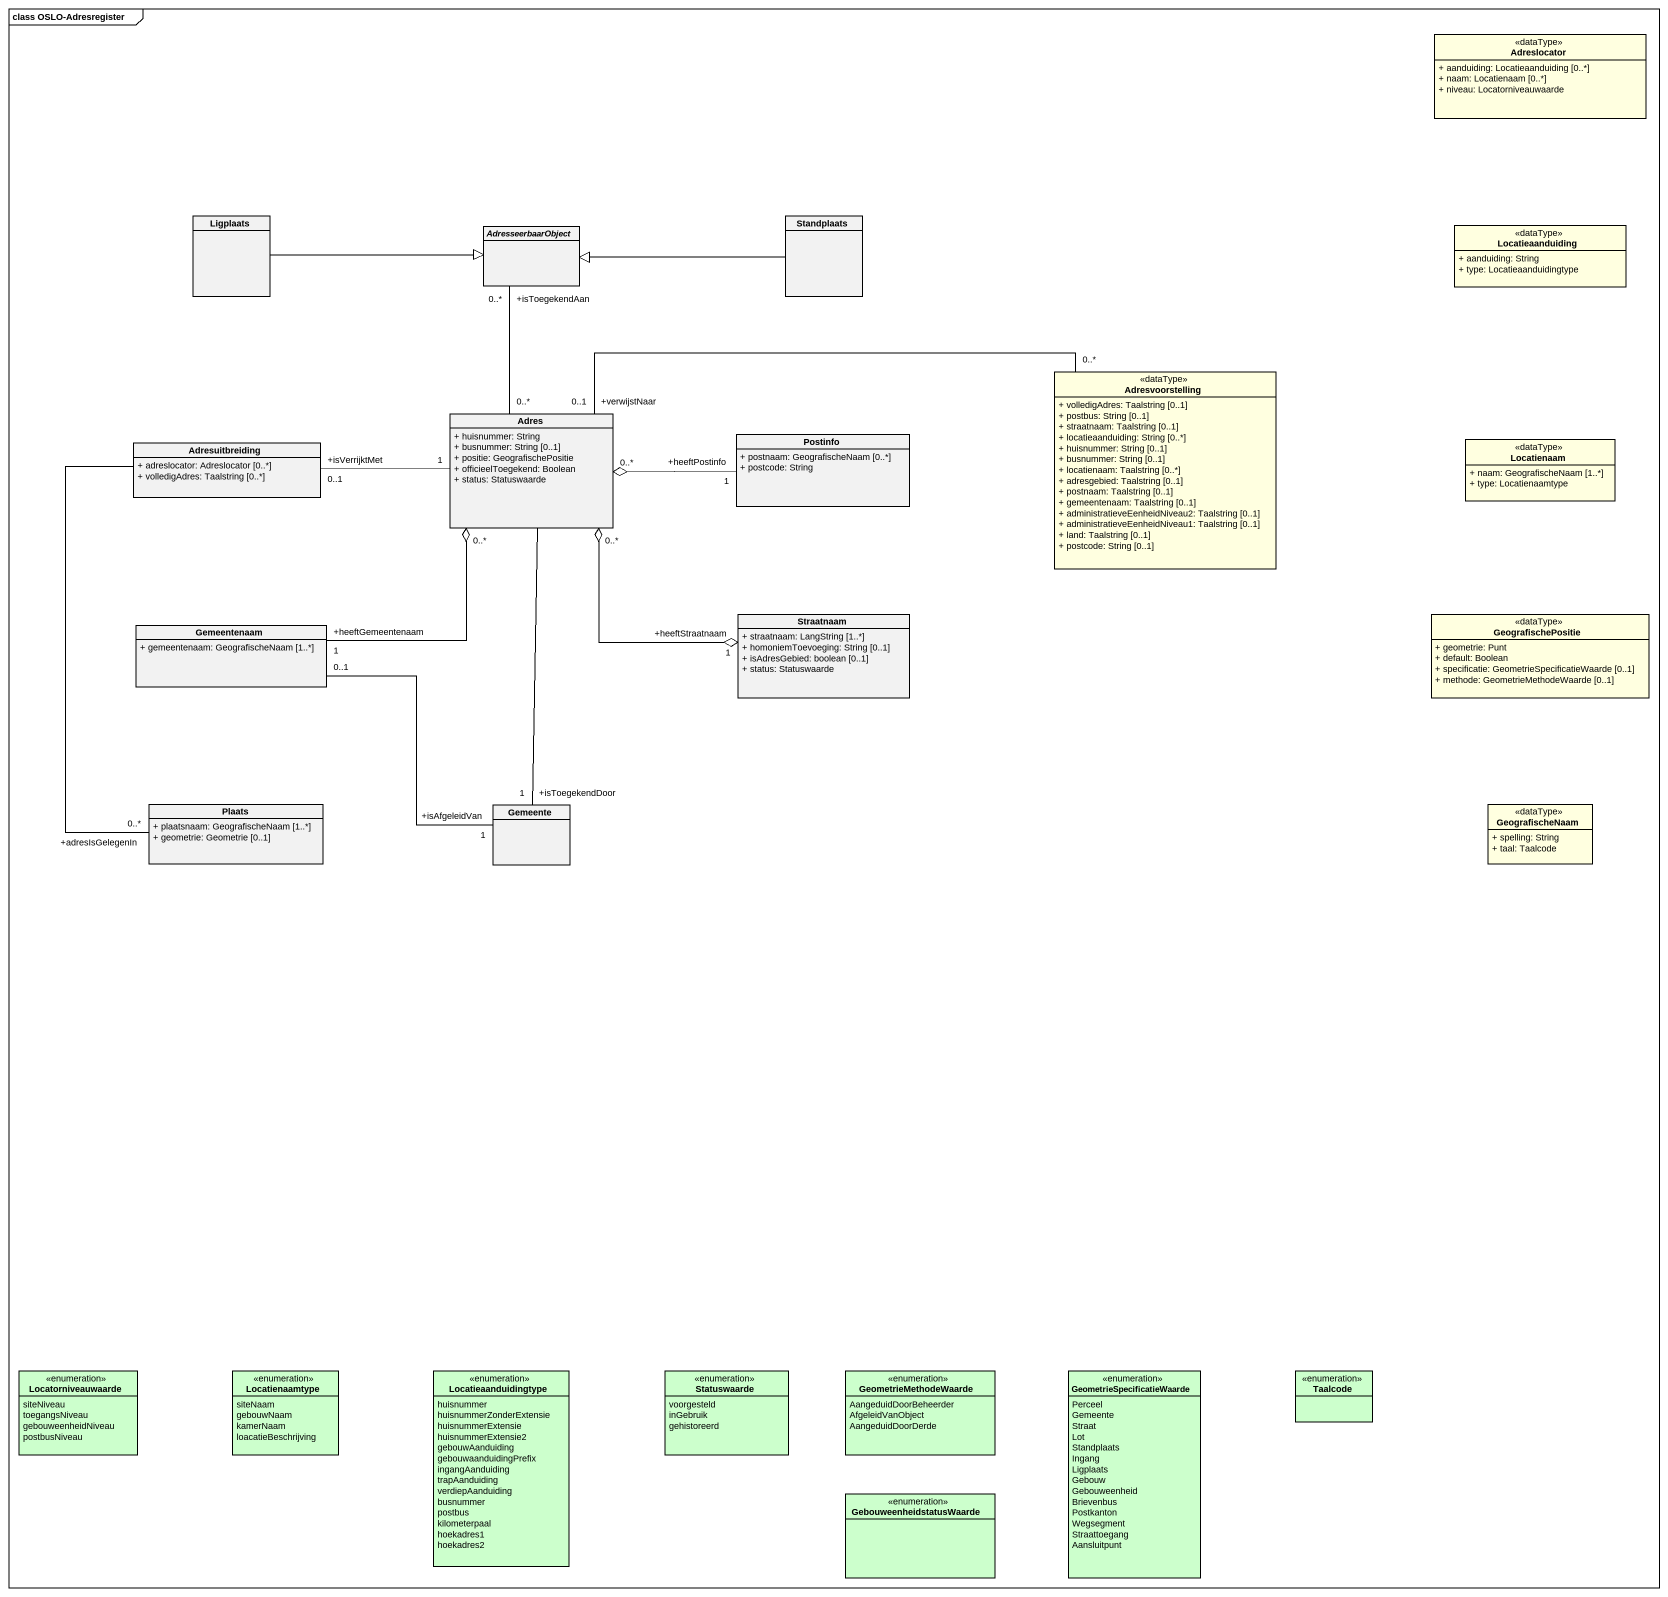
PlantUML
@startuml
mainframe class OSLO-Adresregister
hide circle
hide empty members
skinparam classAttributeIconSize 0
class Adreslocator <<dataType>> #FFFFE0 {
  + aanduiding: Locatieaanduiding [0..*]
  + naam: Locatienaam [0..*]
  + niveau: Locatorniveauwaarde
}
class Ligplaats
abstract class AdresseerbaarObject
class Standplaats
class Locatieaanduiding <<dataType>> #FFFFE0 {
  + aanduiding: String
  + type: Locatieaanduidingtype
}
class Adresvoorstelling <<dataType>> #FFFFE0 {
  + volledigAdres: Taalstring [0..1]
  + postbus: String [0..1]
  + straatnaam: Taalstring [0..1]
  + locatieaanduiding: String [0..*]
  + huisnummer: String [0..1]
  + busnummer: String [0..1]
  + locatienaam: Taalstring [0..*]
  + adresgebied: Taalstring [0..1]
  + postnaam: Taalstring [0..1]
  + gemeentenaam: Taalstring [0..1]
  + administratieveEenheidNiveau2: Taalstring [0..1]
  + administratieveEenheidNiveau1: Taalstring [0..1]
  + land: Taalstring [0..1]
  + postcode: String [0..1]
}
class Adres {
  + huisnummer: String
  + busnummer: String [0..1]
  + positie: GeografischePositie
  + officieelToegekend: Boolean
  + status: Statuswaarde
}
class Postinfo {
  + postnaam: GeografischeNaam [0..*]
  + postcode: String
}
class Adresuitbreiding {
  + adreslocator: Adreslocator [0..*]
  + volledigAdres: Taalstring [0..*]
}
class Locatienaam <<dataType>> #FFFFE0 {
  + naam: GeografischeNaam [1..*]
  + type: Locatienaamtype
}
class Gemeentenaam {
  + gemeentenaam: GeografischeNaam [1..*]
}
class Straatnaam {
  + straatnaam: LangString [1..*]
  + homoniemToevoeging: String [0..1]
  + isAdresGebied: boolean [0..1]
  + status: Statuswaarde
}
class GeografischePositie <<dataType>> #FFFFE0 {
  + geometrie: Punt
  + default: Boolean
  + specificatie: GeometrieSpecificatieWaarde [0..1]
  + methode: GeometrieMethodeWaarde [0..1]
}
class Plaats {
  + plaatsnaam: GeografischeNaam [1..*]
  + geometrie: Geometrie [0..1]
}
class Gemeente
class GeografischeNaam <<dataType>> #FFFFE0 {
  + spelling: String
  + taal: Taalcode
}
enum Locatorniveauwaarde #CCFFCC {
  siteNiveau
  toegangsNiveau
  gebouweenheidNiveau
  postbusNiveau
}
enum Locatienaamtype #CCFFCC {
  siteNaam
  gebouwNaam
  kamerNaam
  loacatieBeschrijving
}
enum Locatieaanduidingtype #CCFFCC {
  huisnummer
  huisnummerZonderExtensie
  huisnummerExtensie
  huisnummerExtensie2
  gebouwAanduiding
  gebouwaanduidingPrefix
  ingangAanduiding
  trapAanduiding
  verdiepAanduiding
  busnummer
  postbus
  kilometerpaal
  hoekadres1
  hoekadres2
}
enum Statuswaarde #CCFFCC {
  voorgesteld
  inGebruik
  gehistoreerd
}
enum GeometrieMethodeWaarde #CCFFCC {
  AangeduidDoorBeheerder
  AfgeleidVanObject
  AangeduidDoorDerde
}
enum GeometrieSpecificatieWaarde #CCFFCC {
  Perceel
  Gemeente
  Straat
  Lot
  Standplaats
  Ingang
  Ligplaats
  Gebouw
  Gebouweenheid
  Brievenbus
  Postkanton
  Wegsegment
  Straattoegang
  Aansluitpunt
}
enum Taalcode #CCFFCC
enum GebouweenheidstatusWaarde #CCFFCC
Ligplaats -right-|> AdresseerbaarObject
Standplaats -left-|> AdresseerbaarObject
Adresvoorstelling "0..*" -left- "+verwijstNaar\n0..1" Adres
Adres "0..*" -up- "+isToegekendAan\n0..*" AdresseerbaarObject
Adres "0..*" o-right- "+heeftPostinfo\n1" Postinfo
Adres "1" -left- "+isVerrijktMet\n0..1" Adresuitbreiding
Adres "0..*" o-- "+heeftGemeentenaam\n1" Gemeentenaam
Adres "0..*" o--o "+heeftStraatnaam\n1" Straatnaam
Adres -- "+isToegekendDoor\n1" Gemeente
Adresuitbreiding -- "+adresIsGelegenIn\n0..*" Plaats
Gemeentenaam "0..1" -right- "+isAfgeleidVan\n1" Gemeente
@enduml
